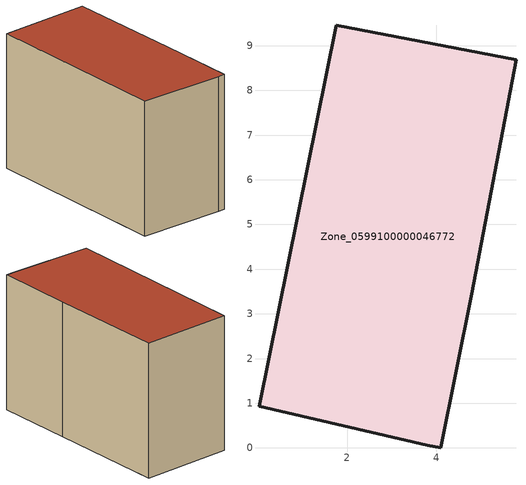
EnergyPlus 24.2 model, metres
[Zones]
Zone_0599100000046772
 floor ground (C_G): 0.03,0.94 1.76,9.46 5.78,8.69 4.79,3.45 4.1,0 3.79,0.06 z0
 wall outside (C_F): 4.1,0 4.79,3.45 5.78,8.69 1.76,9.46 0.03,0.94 3.79,0.06 4.1,0 z0:6.05
 roof outside (C_R): 3.79,0.06 4.1,0 4.79,3.45 5.78,8.69 1.76,9.46 0.03,0.94 z6.05
[BUILDING]
Pand.0599100000046772: North Axis=0; Terrain=City; Loads Convergence Tolerance Value=0.04; Temperature Convergence Tolerance Value=0.4; Solar Distribution=FullExterior; Maximum Number of Warmup Days=25; Minimum Number of Warmup Days=1
[Site:Location]
Rotterdam.The.Hague.AP_ZH_NLD Design_Conditions: Latitude=51.96; Longitude=4.45; Time Zone=1; Elevation=-4.5
[SITE:GROUNDTEMPERATURE:BUILDINGSURFACE]
18, 18, 18, 18, 18, 18, 18, 18, 18, 18, 18, 18
[MATERIAL] Thermal Absorptance=0.9; Solar Absorptance=0.7; Visible Absorptance=0.7
Name | Roughness | Thickness | Conductivity | Density | Specific Heat
G.TC.1946-1964 | MediumSmooth | 0.15 | 1 | 540 | 1210
F.TC.1946-1964 | Rough | 0.3 | 0.857143 | 1920 | 840
R.TC.1946-1964 | MediumRough | 0.2 | 0.235294 | 1500 | 1000
[CONSTRUCTION]
C_G: G.TC.1946-1964
C_F: F.TC.1946-1964
C_R: R.TC.1946-1964
[ZONE]
Zone_0599100000046772: Type=1; Multiplier=1; Ceiling Height=Autocalculate; Volume=Autocalculate; Floor Area=autocalculate; Part of Total Floor Area=Yes
[ZONEINFILTRATION:DESIGNFLOWRATE]
Infil_Zone_0599100000046772: Zone or ZoneList or Space or SpaceList=Zone_0599100000046772; Schedule=AlwaysOn; Design Flow Rate Calculation Method=Flow/Area; Flow Rate per Floor Area=0.003; Constant Term Coefficient=1; Temperature Term Coefficient=0; Velocity Term Coefficient=0; Velocity Squared Term Coefficient=0
[HVACTEMPLATE:ZONE:IDEALLOADSAIRSYSTEM]
Zone_0599100000046772: Maximum Heating Supply Air Temperature=50; Minimum Cooling Supply Air Temperature=13; Maximum Heating Supply Air Humidity Ratio=0.0156; Minimum Cooling Supply Air Humidity Ratio=0.0077; Heating Limit=NoLimit; Cooling Limit=NoLimit; Dehumidification Control Type=ConstantSensibleHeatRatio; Cooling Sensible Heat Ratio=0.7; Dehumidification Setpoint=60; Humidification Control Type=None; Humidification Setpoint=30; Outdoor Air Method=None; Outdoor Air Flow Rate per Person=0.00944; Outdoor Air Flow Rate per Zone Floor Area=0; Outdoor Air Flow Rate per Zone=0; Demand Controlled Ventilation Type=None; Outdoor Air Economizer Type=NoEconomizer; Heat Recovery Type=None; Sensible Heat Recovery Effectiveness=0.7; Latent Heat Recovery Effectiveness=0.65
[ZONECONTROL:THERMOSTAT]
ThermostatControl_Zone_0599100000046772: Zone or ZoneList=Zone_0599100000046772; Control Type Schedule=DualSetpointControlType; Control 1=Thermostat_Zone_0599100000046772; Temperature Difference Between Cutout And Setpoint=0
[THERMOSTATSETPOINT:DUALSETPOINT]
Thermostat_Zone_0599100000046772: Heating Setpoint Temperature Schedule=HeatingSetpoint_Zone_0599100000046772; Cooling Setpoint Temperature Schedule=CoolingSetpoint_Zone_0599100000046772
[SCHEDULE:COMPACT]
HeatingSetpoint_Zone_0599100000046772: Through: 12/31, For: AllDays, Until: 24:00, 21
CoolingSetpoint_Zone_0599100000046772: Through: 12/31, For: AllDays, Until: 24:00, 24
DualSetpointControlType: Through: 12/31, For: AllDays, Until: 24:00, 4
AlwaysOn: Through: 12/31, For: AllDays, Until: 24:00, 1
